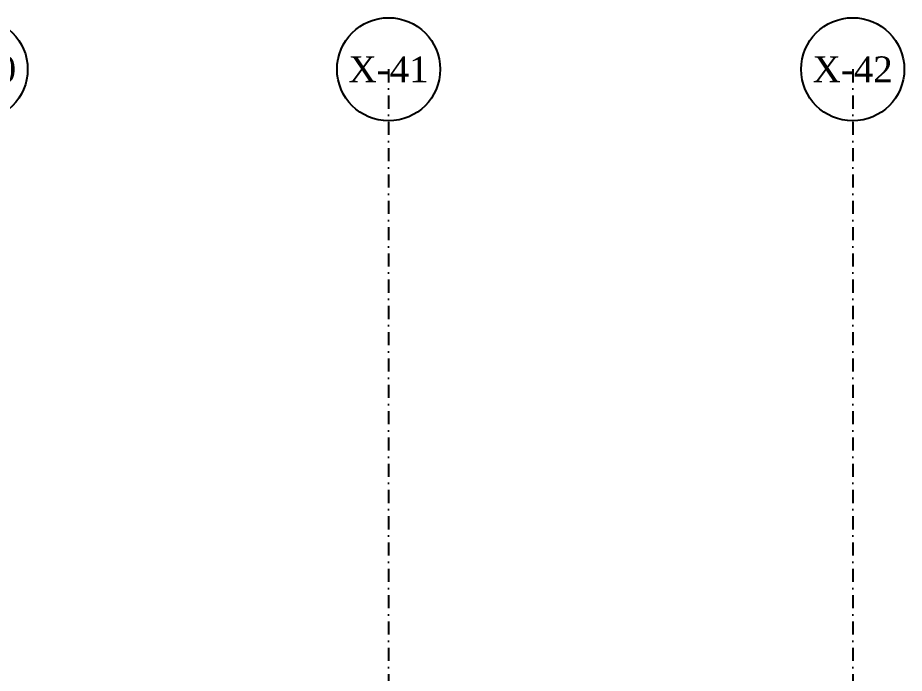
# Model space of a CAD drawing. Header units: inches. Extents: x -772 to 6765, y -813 to 4093.
# Drawn here: x 890 to 1750, y 3457 to 4093 of the extents above; entities that cross this region are included whole.
import ezdxf
from ezdxf.enums import TextEntityAlignment as Align

# ---------------------------------------------------------------- set-up
doc = ezdxf.new("R2010")
doc.units = ezdxf.units.IN
doc.header["$MEASUREMENT"] = 0
doc.linetypes.add('DASHDOT', pattern=[25.4, 12.7, -6.35, 0, -6.35])
for name, color, linetype in [('H_STR_Aks', 250, 'DASHDOT'), ('H_STR_AksCemberi', 106, 'Continuous'), ('H_STR_AksYazi', 91, 'Continuous')]:
    doc.layers.add(name, color=color, linetype=linetype)
doc.styles.add('HG', font='times.ttf')

# ---------------------------------------------------------------- blocks, each defined once
blk = doc.blocks.new('Not_Aks_Balon')
at = {"layer": 'H_STR_AksCemberi'}
blk.add_circle((0, 0), 50, dxfattribs=at)
at = {"layer": 'H_STR_AksYazi', "style": 'HG'}
blk.add_attdef('AKSNO', text='', height=25, dxfattribs=at).set_placement((0, 0), align=Align.MIDDLE_CENTER)

msp = doc.modelspace()

# ---------------------------------------------------------------- linework, layer by layer
at = {"layer": 'H_STR_Aks'}
for p, q in [((1250, 4043.005), (1250, -712.77)), ((1700, 4043.005), (1700, -712.77))]:
    msp.add_line(p, q, dxfattribs=at)

# ---------------------------------------------------------------- block references
at = {"layer": 'H_STR_AksCemberi'}
for p, values in [((850, 4043.005), {'AKSNO': 'X-40'}), ((1250, 4043.005), {'AKSNO': 'X-41'}), ((1700, 4043.005), {'AKSNO': 'X-42'})]:
    msp.add_blockref('Not_Aks_Balon', p, dxfattribs=at).add_auto_attribs(values)

doc.saveas('drawing.dxf')
